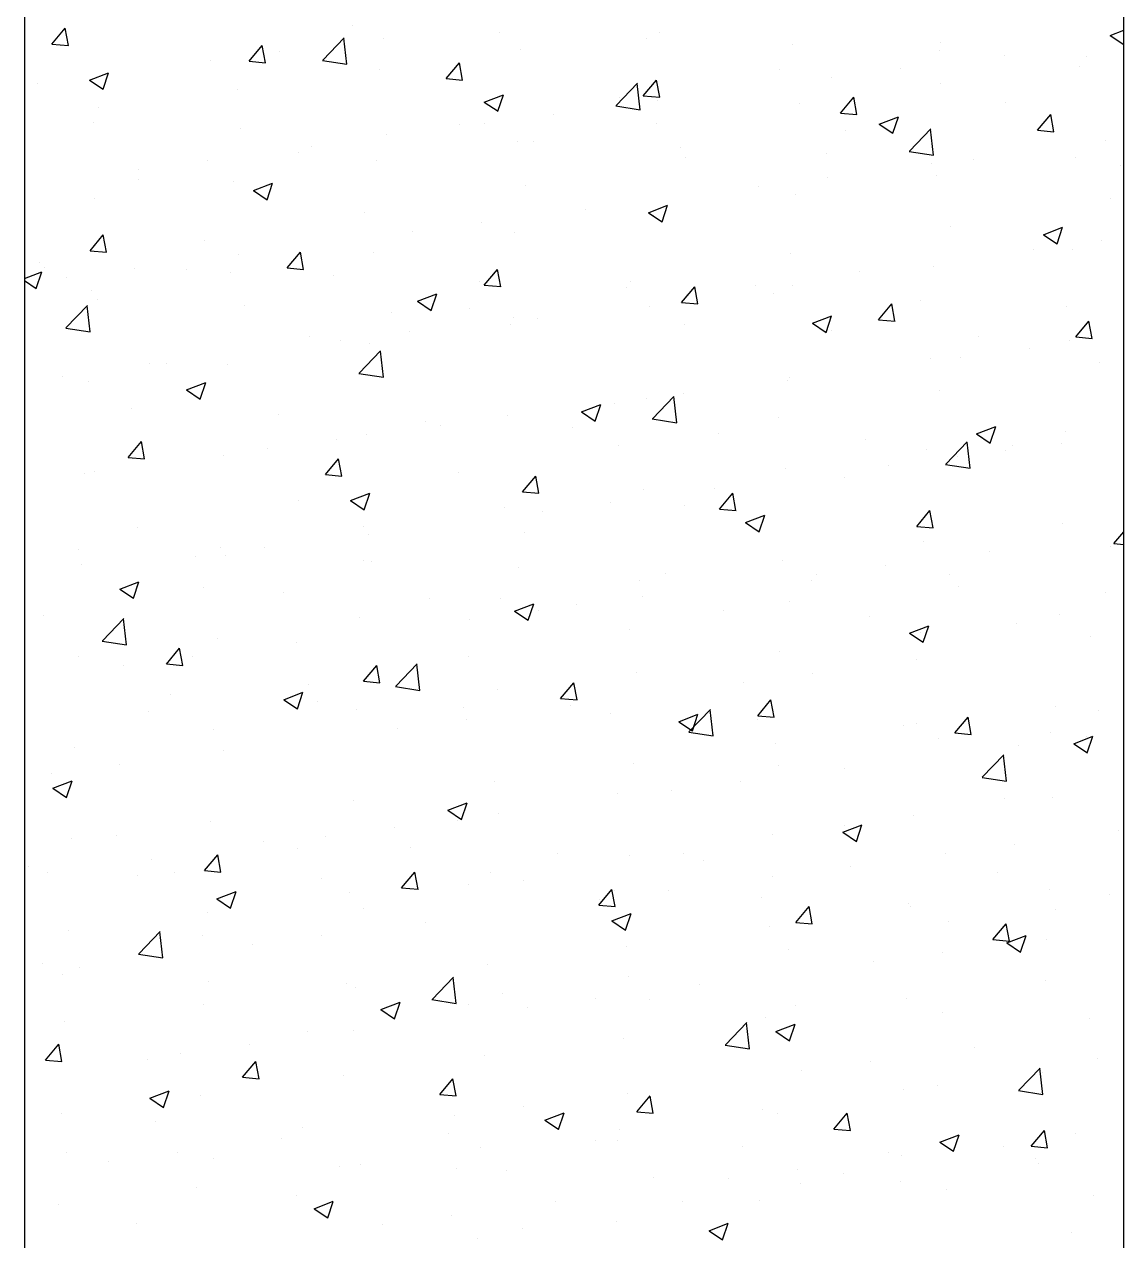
# Model space of a CAD drawing. Header units: millimetres. Extents: x 331487 to 517269, y 198509 to 399936.
# Drawn here: x 419945.7 to 420345.7, y 385393.2 to 385836 of the extents above; entities that cross this region are included whole.
import ezdxf

# ---------------------------------------------------------------- set-up
doc = ezdxf.new("R2010")
doc.units = ezdxf.units.MM
doc.header["$MEASUREMENT"] = 0
doc.layers.add('COLUMN', color=6, linetype='Continuous')

msp = doc.modelspace()

# ---------------------------------------------------------------- linework, layer by layer
at = {"layer": 'COLUMN'}
for p, q in [((419945.71, 399936.48), (419945.71, 381283.05)), ((420345.71, 381283.05), (420345.71, 399936.48))]:
    msp.add_line(p, q, dxfattribs=at)
at = {"layer": 'COLUMN', "color": 2, "linetype": 'Continuous'}
for p, q in [((420065.19, 385835.36), (420065.19, 385835.36)), ((419955.75, 385828.76), (419960.57, 385834.51)), ((419961.72, 385828.23), (419960.57, 385834.5)), ((420054.31, 385822.92), (420062.1, 385831.04)), ((420063.11, 385821.44), (420062, 385830.94)), ((420076.42, 385830.96), (420076.42, 385830.96)), ((420118.57, 385833.1), (420118.57, 385833.1)), ((420171.96, 385830.84), (420171.96, 385830.84)), ((420176.91, 385833.08), (420176.91, 385833.08)), ((420340.82, 385831.91), (420345.71, 385833.79)), ((420340.82, 385831.91), (420345.71, 385828.61)), ((419955.75, 385828.76), (419961.73, 385828.24)), ((420027.48, 385822.49), (420032.3, 385828.23)), ((420033.45, 385821.96), (420032.29, 385828.22)), ((420038.55, 385825.97), (420038.55, 385825.97)), ((420126.4, 385826.68), (420126.4, 385826.68)), ((420225.34, 385828.59), (420225.34, 385828.59)), ((420278.72, 385826.33), (420278.72, 385826.33)), ((420278.9, 385829.43), (420278.9, 385829.43)), ((420013.51, 385822.68), (420013.51, 385822.68)), ((420027.48, 385822.49), (420033.45, 385821.96)), ((420054.22, 385822.82), (420063.11, 385821.44)), ((420099.2, 385816.21), (420104.02, 385821.96)), ((420105.18, 385815.68), (420104.02, 385821.95)), ((420302.24, 385824.71), (420302.24, 385824.71)), ((420332.1, 385824.08), (420332.1, 385824.08)), ((419969.37, 385815.67), (419976.37, 385818.36)), ((419974.34, 385812.32), (419976.37, 385818.36)), ((420075.06, 385819.64), (420075.06, 385819.64)), ((420220.58, 385819.42), (420220.58, 385819.42)), ((420264.36, 385819.72), (420264.36, 385819.72)), ((420329.49, 385820.73), (420329.49, 385820.73)), ((419950.36, 385814.36), (419950.36, 385814.36)), ((419969.37, 385815.67), (419974.35, 385812.32)), ((420099.2, 385816.21), (420105.18, 385815.69)), ((420161.03, 385806.37), (420168.82, 385814.48)), ((420169.83, 385804.89), (420168.73, 385814.39)), ((420170.93, 385809.94), (420175.75, 385815.68)), ((420176.9, 385809.41), (420175.75, 385815.67)), ((420239.33, 385816.43), (420239.33, 385816.43)), ((420278.98, 385814.33), (420278.98, 385814.33)), ((420023.12, 385812.14), (420023.12, 385812.14)), ((420113.08, 385807.66), (420120.09, 385810.35)), ((420118.05, 385804.31), (420120.08, 385810.35)), ((420162.26, 385809.41), (420162.26, 385809.41)), ((420170.93, 385809.94), (420176.91, 385809.41)), ((420176.18, 385808.11), (420176.18, 385808.11)), ((420242.65, 385803.66), (420247.48, 385809.41)), ((420248.63, 385803.13), (420247.47, 385809.4)), ((419972.61, 385805.74), (419972.61, 385805.74)), ((420113.08, 385807.66), (420118.06, 385804.31)), ((420160.94, 385806.27), (420169.83, 385804.89)), ((420227.64, 385807.29), (420227.64, 385807.29)), ((420302.86, 385807.47), (420302.86, 385807.47)), ((419970.83, 385800.21), (419970.83, 385800.21)), ((420103.94, 385799.4), (420103.94, 385799.4)), ((420113.27, 385799.83), (420113.27, 385799.83)), ((420138.3, 385803.13), (420138.3, 385803.13)), ((420175.7, 385799.79), (420175.7, 385799.79)), ((420242.65, 385803.66), (420248.63, 385803.14)), ((420256.8, 385799.66), (420263.8, 385802.34)), ((420256.8, 385799.66), (420261.77, 385796.3)), ((420261.77, 385796.3), (420263.79, 385802.34)), ((420314.38, 385797.39), (420319.2, 385803.13)), ((420320.35, 385796.86), (420319.2, 385803.12)), ((420024.21, 385797.96), (420024.21, 385797.96)), ((420077.59, 385795.7), (420077.59, 385795.7)), ((420244.54, 385797.46), (420244.54, 385797.46)), ((420267.76, 385789.81), (420275.54, 385797.93)), ((420276.56, 385788.34), (420275.45, 385797.84)), ((420314.38, 385797.39), (420320.36, 385796.86)), ((420050.11, 385791.52), (420050.11, 385791.52)), ((420125.19, 385793.39), (420125.19, 385793.39)), ((420130.98, 385793.45), (420130.98, 385793.45)), ((420184.36, 385791.19), (420184.36, 385791.19)), ((420339.09, 385793.58), (420339.09, 385793.58)), ((420012.24, 385786.53), (420012.24, 385786.53)), ((420045.62, 385789.39), (420045.62, 385789.39)), ((420073.84, 385786.35), (420073.84, 385786.35)), ((420186.22, 385787.45), (420186.22, 385787.45)), ((420237.74, 385788.94), (420237.74, 385788.94)), ((420267.66, 385789.72), (420276.56, 385788.34)), ((420291.12, 385786.68), (420291.12, 385786.68)), ((420328.27, 385787.44), (420328.27, 385787.44)), ((419987.21, 385783.24), (419987.21, 385783.24)), ((420275.93, 385785.27), (420275.93, 385785.27)), ((420344.5, 385784.42), (420344.5, 385784.42)), ((419987.31, 385779.38), (419987.31, 385779.38)), ((420021.9, 385778.85), (420021.9, 385778.85)), ((420029.06, 385775.41), (420036.06, 385778.1)), ((420034.03, 385772.05), (420036.06, 385778.1)), ((420127.9, 385777.44), (420127.9, 385777.44)), ((420238.06, 385780.28), (420238.06, 385780.28)), ((420277.76, 385781.04), (420277.76, 385781.04)), ((420029.06, 385775.41), (420034.04, 385772.06)), ((420213.02, 385776.99), (420213.02, 385776.99)), ((420226.42, 385774), (420226.42, 385774)), ((419971.39, 385772.45), (419971.39, 385772.45)), ((420149.87, 385768.67), (420149.87, 385768.67)), ((420172.77, 385767.4), (420179.78, 385770.09)), ((420177.74, 385764.05), (420179.77, 385770.09)), ((420341.05, 385772.48), (420341.05, 385772.48)), ((420069.59, 385767.43), (420069.59, 385767.43)), ((420172.78, 385767.4), (420177.75, 385764.05)), ((420174.48, 385766.5), (420174.48, 385766.5)), ((420086.96, 385760.39), (420086.96, 385760.39)), ((420112, 385763.69), (420112, 385763.69)), ((420123.97, 385760.1), (420123.97, 385760.1)), ((420282.73, 385762.47), (420282.73, 385762.47)), ((420316.49, 385759.39), (420323.49, 385762.08)), ((420316.49, 385759.39), (420321.46, 385756.04)), ((420321.46, 385756.04), (420323.48, 385762.08)), ((419969.63, 385753.54), (419974.45, 385759.29)), ((419975.6, 385753.01), (419974.44, 385759.28)), ((420011.27, 385757.42), (420011.27, 385757.42)), ((420337.81, 385757.44), (420337.81, 385757.44)), ((419969.63, 385753.54), (419975.6, 385753.02)), ((420023.81, 385752.08), (420023.81, 385752.08)), ((420041.35, 385747.27), (420046.17, 385753.01)), ((420047.32, 385746.74), (420046.17, 385753.01)), ((420072.63, 385753.06), (420072.63, 385753.06)), ((420224.41, 385752.46), (420224.41, 385752.46)), ((420312.78, 385754.14), (420312.78, 385754.14)), ((420327.06, 385754.15), (420327.06, 385754.15)), ((419951.36, 385749.11), (419951.36, 385749.11)), ((419952.95, 385747.41), (419952.95, 385747.41)), ((419985.93, 385747.09), (419985.93, 385747.09)), ((420004.74, 385746.86), (420004.74, 385746.86)), ((420041.35, 385747.27), (420047.33, 385746.75)), ((420113.08, 385740.99), (420117.9, 385746.74)), ((420119.05, 385740.46), (420117.89, 385746.73)), ((420276.55, 385747.75), (420276.55, 385747.75)), ((419945.71, 385743.41), (419952.04, 385745.85)), ((419945.71, 385742.71), (419950.01, 385739.8)), ((419950.01, 385739.8), (419952.04, 385745.84)), ((419960.9, 385743.79), (419960.9, 385743.79)), ((420020.69, 385745.56), (420020.69, 385745.56)), ((420058.12, 385744.6), (420058.12, 385744.6)), ((420111.5, 385742.35), (420111.5, 385742.35)), ((420166.1, 385742.45), (420166.1, 385742.45)), ((420249.62, 385745.83), (420249.62, 385745.83)), ((419970.18, 385739.16), (419970.18, 385739.16)), ((420088.75, 385735.15), (420095.75, 385737.84)), ((420093.72, 385731.79), (420095.75, 385737.84)), ((420113.08, 385740.99), (420119.05, 385740.47)), ((420164.88, 385740.09), (420164.88, 385740.09)), ((420184.8, 385734.72), (420189.62, 385740.46)), ((420186.72, 385737.55), (420186.72, 385737.55)), ((420190.78, 385734.19), (420189.62, 385740.46)), ((420211.75, 385740.84), (420211.75, 385740.84)), ((420218.27, 385737.84), (420218.27, 385737.84)), ((420225.2, 385740.71), (420225.2, 385740.71)), ((419960.84, 385725.51), (419968.63, 385733.62)), ((419969.64, 385724.03), (419968.54, 385733.53)), ((419972.44, 385735.68), (419972.44, 385735.68)), ((420025.82, 385733.43), (420025.82, 385733.43)), ((420088.75, 385735.15), (420093.73, 385731.79)), ((420173.27, 385733.21), (420173.27, 385733.21)), ((420184.8, 385734.72), (420190.78, 385734.19)), ((420256.53, 385728.44), (420261.35, 385734.19)), ((420262.5, 385727.91), (420261.35, 385734.18)), ((420271.65, 385735.58), (420271.65, 385735.58)), ((420325.03, 385733.32), (420325.03, 385733.32)), ((420079.2, 385731.17), (420079.2, 385731.17)), ((420107.78, 385732.44), (420107.78, 385732.44)), ((420123.56, 385729.23), (420123.56, 385729.23)), ((420132.59, 385728.91), (420132.59, 385728.91)), ((420232.47, 385727.14), (420239.47, 385729.83)), ((420237.43, 385723.78), (420239.46, 385729.83)), ((420256.53, 385728.44), (420262.51, 385727.92)), ((419960.75, 385725.41), (419969.64, 385724.03)), ((420085.69, 385724.25), (420085.69, 385724.25)), ((420122.76, 385726.81), (420122.76, 385726.81)), ((420185.97, 385726.66), (420185.97, 385726.66)), ((420232.47, 385727.14), (420237.44, 385723.79)), ((420239.35, 385724.4), (420239.35, 385724.4)), ((420328.26, 385722.17), (420333.08, 385727.91)), ((420334.23, 385721.64), (420333.07, 385727.9)), ((420049.46, 385722.43), (420049.46, 385722.43)), ((420060.65, 385720.95), (420060.65, 385720.95)), ((420071.41, 385719.77), (420071.41, 385719.77)), ((420292.73, 385722.15), (420292.73, 385722.15)), ((420325.84, 385720.86), (420325.84, 385720.86)), ((420328.26, 385722.17), (420334.23, 385721.64)), ((420067.56, 385708.95), (420075.35, 385717.07)), ((420076.37, 385707.48), (420075.26, 385716.98)), ((420311.51, 385718), (420311.51, 385718)), ((419991.14, 385712.42), (419991.14, 385712.42)), ((419997.5, 385712.64), (419997.5, 385712.64)), ((420019.47, 385712.27), (420019.47, 385712.27)), ((420275.33, 385714.46), (420275.33, 385714.46)), ((420286.47, 385714.7), (420286.47, 385714.7)), ((420336.92, 385712.81), (420336.92, 385712.81)), ((419959.63, 385707.65), (419959.63, 385707.65)), ((420067.47, 385708.86), (420076.37, 385707.48)), ((420223.32, 385706.39), (420223.32, 385706.39)), ((420223.99, 385707.42), (420223.99, 385707.42)), ((419968.96, 385705.87), (419968.96, 385705.87)), ((420004.73, 385702.9), (420011.73, 385705.58)), ((420004.73, 385702.9), (420009.7, 385699.54)), ((420009.7, 385699.54), (420011.73, 385705.58)), ((420278.6, 385702.8), (420278.6, 385702.8)), ((420148.44, 385694.89), (420155.45, 385697.58)), ((420153.41, 385691.53), (420155.44, 385697.57)), ((420160.41, 385698.1), (420160.41, 385698.1)), ((420172.05, 385699.92), (420172.05, 385699.92)), ((420174.29, 385692.4), (420182.08, 385700.52)), ((420183.09, 385690.93), (420181.99, 385700.43)), ((420185.44, 385701.4), (420185.44, 385701.4)), ((419984.84, 385696.03), (419984.84, 385696.03)), ((420038.22, 385693.77), (420038.22, 385693.77)), ((420121.54, 385693.52), (420121.54, 385693.52)), ((420148.44, 385694.89), (420153.42, 385691.53)), ((420091.61, 385691.52), (420091.61, 385691.52)), ((420097.25, 385689.79), (420097.25, 385689.79)), ((420144.99, 385689.26), (420144.99, 385689.26)), ((420174.2, 385692.31), (420183.09, 385690.93)), ((420220.29, 385692.79), (420220.29, 385692.79)), ((420292.16, 385686.88), (420299.16, 385689.57)), ((420297.13, 385683.52), (420299.15, 385689.57)), ((420059.38, 385684.8), (420059.38, 385684.8)), ((420070.2, 385686.48), (420070.2, 385686.48)), ((420198.37, 385687), (420198.37, 385687)), ((420251.75, 385684.75), (420251.75, 385684.75)), ((420292.16, 385686.88), (420297.13, 385683.52)), ((420324.63, 385687.57), (420324.63, 385687.57)), ((419983.5, 385678.32), (419988.32, 385684.07)), ((419989.47, 385677.79), (419988.32, 385684.06)), ((420034.35, 385681.51), (420034.35, 385681.51)), ((420161.97, 385682.78), (420161.97, 385682.78)), ((420274.12, 385681.17), (420274.12, 385681.17)), ((420281.01, 385675.85), (420288.8, 385683.97)), ((420289.81, 385674.38), (420288.71, 385683.87)), ((420302.57, 385680.85), (420302.57, 385680.85)), ((420305.14, 385682.49), (420305.14, 385682.49)), ((420323.07, 385683.54), (420323.07, 385683.54)), ((419983.5, 385678.32), (419989.48, 385677.8)), ((420018.26, 385678.98), (420018.26, 385678.98)), ((420055.23, 385672.05), (420060.05, 385677.79)), ((420061.2, 385671.52), (420060.04, 385677.79)), ((420280.92, 385675.75), (420289.82, 385674.37)), ((420285.2, 385678.56), (420285.2, 385678.56)), ((419967.75, 385672.58), (419967.75, 385672.58)), ((419971.19, 385673.19), (419971.19, 385673.19)), ((420055.23, 385672.05), (420061.2, 385671.53)), ((420103.65, 385672.77), (420103.65, 385672.77)), ((420126.95, 385665.77), (420131.77, 385671.52)), ((420132.93, 385665.24), (420131.77, 385671.51)), ((420222.77, 385674.13), (420222.77, 385674.13)), ((420244.25, 385670.83), (420244.25, 385670.83)), ((420260.16, 385675.26), (420260.16, 385675.26)), ((420170.83, 385666.63), (420170.83, 385666.63)), ((420197.01, 385666.95), (420197.01, 385666.95)), ((420045.33, 385662.76), (420045.33, 385662.76)), ((420064.42, 385662.63), (420071.42, 385665.32)), ((420064.42, 385662.63), (420069.4, 385659.28)), ((420069.39, 385659.28), (420071.42, 385665.32)), ((420126.95, 385665.77), (420132.93, 385665.25)), ((420198.68, 385659.5), (420203.5, 385665.24)), ((420204.65, 385658.97), (420203.5, 385665.24)), ((420120.32, 385660.23), (420120.32, 385660.23)), ((420134.1, 385658.66), (420134.1, 385658.66)), ((420159.14, 385661.96), (420159.14, 385661.96)), ((420185.93, 385660.82), (420185.93, 385660.82)), ((420198.68, 385659.5), (420204.66, 385658.98)), ((420270.4, 385653.22), (420275.23, 385658.97)), ((420276.38, 385652.69), (420275.22, 385658.96)), ((420068.98, 385653.19), (420068.98, 385653.19)), ((420208.13, 385654.63), (420215.14, 385657.31)), ((420208.13, 385654.63), (420213.11, 385651.27)), ((420213.1, 385651.27), (420215.13, 385657.31)), ((420270.4, 385653.22), (420276.38, 385652.7)), ((420323.41, 385654.28), (420323.41, 385654.28)), ((419987.01, 385652.75), (419987.01, 385652.75)), ((420070.95, 385650.35), (420070.95, 385650.35)), ((420127.61, 385650.81), (420127.61, 385650.81)), ((420342.13, 385646.95), (420345.71, 385651.21)), ((419965.37, 385644.93), (419965.37, 385644.93)), ((420017.04, 385645.69), (420017.04, 385645.69)), ((420033.07, 385645.36), (420033.07, 385645.36)), ((420272.9, 385647.88), (420272.9, 385647.88)), ((420340.76, 385645.85), (420340.76, 385645.85)), ((420342.13, 385646.95), (420345.71, 385646.64)), ((420008.04, 385642.07), (420008.04, 385642.07)), ((420018.75, 385642.67), (420018.75, 385642.67)), ((420069.29, 385640.8), (420069.29, 385640.8)), ((420072.13, 385640.42), (420072.13, 385640.42)), ((420221.56, 385640.84), (420221.56, 385640.84)), ((420296.77, 385644.1), (420296.77, 385644.1)), ((419966.53, 385639.29), (419966.53, 385639.29)), ((420125.52, 385638.16), (420125.52, 385638.16)), ((420178.9, 385635.91), (420178.9, 385635.91)), ((420233.86, 385635.82), (420233.86, 385635.82)), ((420258.89, 385639.11), (420258.89, 385639.11)), ((420282.44, 385635.84), (420282.44, 385635.84)), ((419980.4, 385630.38), (419987.4, 385633.07)), ((419985.37, 385627.02), (419987.4, 385633.07)), ((419986.45, 385631.49), (419986.45, 385631.49)), ((420169.62, 385633.34), (420169.62, 385633.34)), ((420232.28, 385633.65), (420232.28, 385633.65)), ((420285.66, 385631.39), (420285.66, 385631.39)), ((419980.4, 385630.38), (419985.37, 385627.03)), ((420010.97, 385630.79), (420010.97, 385630.79)), ((420039.84, 385629.24), (420039.84, 385629.24)), ((420093.22, 385626.98), (420093.22, 385626.98)), ((420119.11, 385626.94), (420119.11, 385626.94)), ((420170.7, 385627.5), (420170.7, 385627.5)), ((420339.04, 385629.14), (420339.04, 385629.14)), ((420124.11, 385622.37), (420131.11, 385625.06)), ((420124.11, 385622.37), (420129.09, 385619.02)), ((420129.08, 385619.02), (420131.11, 385625.06)), ((420132.83, 385622.52), (420132.83, 385622.52)), ((420146.6, 385624.73), (420146.6, 385624.73)), ((420199.98, 385622.47), (420199.98, 385622.47)), ((420224.12, 385625.83), (420224.12, 385625.83)), ((419952.65, 385620.78), (419952.65, 385620.78)), ((419974.1, 385611.54), (419981.89, 385619.66)), ((419982.9, 385610.07), (419981.79, 385619.57)), ((420067.76, 385619.9), (420067.76, 385619.9)), ((420107.8, 385619.22), (420107.8, 385619.22)), ((420253.37, 385620.22), (420253.37, 385620.22)), ((420306.75, 385617.96), (420306.75, 385617.96)), ((420322.2, 385620.99), (420322.2, 385620.99)), ((420165.8, 385615.82), (420165.8, 385615.82)), ((420267.82, 385614.36), (420274.83, 385617.05)), ((420267.82, 385614.36), (420272.8, 385611.01)), ((420271.68, 385614.59), (420271.68, 385614.59)), ((420272.79, 385611.01), (420274.82, 385617.05)), ((419974.01, 385611.45), (419982.9, 385610.07)), ((419997.38, 385603.1), (420002.2, 385608.85)), ((420015.82, 385612.4), (420015.82, 385612.4)), ((420044.64, 385610.91), (420044.64, 385610.91)), ((420333.61, 385612.97), (420333.61, 385612.97)), ((419965.31, 385606), (419965.31, 385606)), ((420003.35, 385602.57), (420002.19, 385608.84)), ((420006.77, 385605.92), (420006.77, 385605.92)), ((420107.48, 385605.81), (420107.48, 385605.81)), ((420220.34, 385607.55), (420220.34, 385607.55)), ((420270.46, 385604.66), (420270.46, 385604.66)), ((419981.73, 385602.63), (419981.73, 385602.63)), ((419997.38, 385603.11), (420003.35, 385602.58)), ((420069.1, 385596.83), (420073.92, 385602.58)), ((420075.08, 385596.3), (420073.92, 385602.57)), ((420080.82, 385594.99), (420088.61, 385603.11)), ((420089.62, 385593.52), (420088.52, 385603.01)), ((420168.4, 385600.05), (420168.4, 385600.05)), ((420049.16, 385595.8), (420049.16, 385595.8)), ((420069.1, 385596.83), (420075.08, 385596.31)), ((420140.83, 385590.55), (420145.65, 385596.3)), ((420146.8, 385590.02), (420145.64, 385596.29)), ((420207.55, 385596.38), (420207.55, 385596.38)), ((420232.58, 385599.67), (420232.58, 385599.67)), ((419998.86, 385591.84), (419998.86, 385591.84)), ((420040.09, 385590.12), (420047.09, 385592.81)), ((420045.06, 385586.76), (420047.09, 385592.81)), ((420080.73, 385594.89), (420089.62, 385593.51)), ((420117.89, 385593.65), (420117.89, 385593.65)), ((420040.09, 385590.12), (420045.06, 385586.76)), ((420052.24, 385589.59), (420052.24, 385589.59)), ((420105.62, 385587.33), (420105.62, 385587.33)), ((420140.83, 385590.55), (420146.8, 385590.03)), ((420144.4, 385588.06), (420144.4, 385588.06)), ((420212.55, 385584.28), (420217.37, 385590.02)), ((420218.53, 385583.75), (420217.37, 385590.02)), ((420320.98, 385587.7), (420320.98, 385587.7)), ((419990.84, 385585.79), (419990.84, 385585.79)), ((420066.55, 385586.61), (420066.55, 385586.61)), ((420106.52, 385583.08), (420106.52, 385583.08)), ((420159, 385585.07), (420159, 385585.07)), ((420183.8, 385582.11), (420190.8, 385584.8)), ((420187.55, 385578.44), (420195.34, 385586.56)), ((420188.77, 385578.75), (420190.8, 385584.8)), ((420196.35, 385576.96), (420195.24, 385586.46)), ((420212.39, 385582.82), (420212.39, 385582.82)), ((420212.55, 385584.28), (420218.53, 385583.76)), ((420284.28, 385578), (420289.1, 385583.75)), ((420290.25, 385577.47), (420289.1, 385583.74)), ((420336.63, 385586.18), (420336.63, 385586.18)), ((420014.61, 385579.11), (420014.61, 385579.11)), ((420081.49, 385579.78), (420081.49, 385579.78)), ((420183.8, 385582.11), (420188.78, 385578.76)), ((420187.46, 385578.34), (420196.35, 385576.96)), ((420265.77, 385580.56), (420265.77, 385580.56)), ((420270.47, 385581.3), (420270.47, 385581.3)), ((420284.28, 385578), (420290.26, 385577.48)), ((420319.15, 385578.31), (420319.15, 385578.31)), ((420219.12, 385574.26), (420219.12, 385574.26)), ((420278.31, 385576.17), (420278.31, 385576.17)), ((420307.31, 385573.53), (420307.31, 385573.53)), ((420327.52, 385574.1), (420334.52, 385576.79)), ((420327.52, 385574.1), (420332.49, 385570.75)), ((420332.34, 385576.83), (420332.34, 385576.83)), ((420332.48, 385570.75), (420334.51, 385576.79)), ((419964.1, 385572.71), (419964.1, 385572.71)), ((420018.33, 385571.47), (420018.33, 385571.47)), ((420294.27, 385561.89), (420302.06, 385570)), ((420303.07, 385560.41), (420301.97, 385569.91)), ((419980.46, 385566.48), (419980.46, 385566.48)), ((420167.19, 385566.76), (420167.19, 385566.76)), ((420219.99, 385566.16), (420219.99, 385566.16)), ((420244.15, 385565.22), (420244.15, 385565.22)), ((419955.43, 385563.18), (419955.43, 385563.18)), ((419956.07, 385557.87), (419963.07, 385560.55)), ((419961.04, 385554.51), (419963.06, 385560.55)), ((420116.68, 385560.36), (420116.68, 385560.36)), ((420206.28, 385560.23), (420206.28, 385560.23)), ((420294.18, 385561.79), (420303.07, 385560.41)), ((419956.07, 385557.87), (419961.04, 385554.51)), ((420161.67, 385556.15), (420161.67, 385556.15)), ((420181.24, 385556.94), (420181.24, 385556.94)), ((420065.33, 385553.32), (420065.33, 385553.32)), ((420099.78, 385549.86), (420106.78, 385552.55)), ((420104.75, 385546.5), (420106.78, 385552.54)), ((420302.27, 385554.22), (420302.27, 385554.22)), ((420319.76, 385554.41), (420319.76, 385554.41)), ((420099.78, 385549.86), (420104.75, 385546.5)), ((420118.09, 385548.62), (420118.09, 385548.62)), ((420269.25, 385548.01), (420269.25, 385548.01)), ((420013.39, 385545.82), (420013.39, 385545.82)), ((420080.22, 385543.64), (420080.22, 385543.64)), ((420103.35, 385546.14), (420103.35, 385546.14)), ((420243.49, 385541.85), (420250.5, 385544.54)), ((420243.95, 385544.21), (420243.95, 385544.21)), ((420248.46, 385538.49), (420250.49, 385544.54)), ((419962.88, 385539.42), (419962.88, 385539.42)), ((419979.38, 385540.74), (419979.38, 385540.74)), ((420032.76, 385538.49), (420032.76, 385538.49)), ((420055.18, 385540.34), (420055.18, 385540.34)), ((420217.91, 385540.97), (420217.91, 385540.97)), ((420243.49, 385541.85), (420248.47, 385538.49)), ((420343.91, 385542.37), (420343.91, 385542.37)), ((420011.25, 385527.89), (420016.07, 385533.63)), ((420017.22, 385527.36), (420016.07, 385533.62)), ((420045.03, 385536.13), (420045.03, 385536.13)), ((420086.15, 385536.23), (420086.15, 385536.23)), ((420139.53, 385533.97), (420139.53, 385533.97)), ((420185.63, 385534.19), (420185.63, 385534.19)), ((420281, 385534.09), (420281, 385534.09)), ((420306.03, 385537.39), (420306.03, 385537.39)), ((419947.09, 385529.56), (419947.09, 385529.56)), ((419992.03, 385532.03), (419992.03, 385532.03)), ((420165.97, 385533.47), (420165.97, 385533.47)), ((420192.91, 385531.72), (420192.91, 385531.72)), ((420246.29, 385529.46), (420246.29, 385529.46)), ((419954.15, 385527.04), (419954.15, 385527.04)), ((419986.72, 385526.12), (419986.72, 385526.12)), ((420000.47, 385527.31), (420000.47, 385527.31)), ((420011.25, 385527.89), (420017.23, 385527.36)), ((420053.85, 385525.05), (420053.85, 385525.05)), ((420082.98, 385521.61), (420087.8, 385527.36)), ((420088.95, 385521.08), (420087.79, 385527.35)), ((420115.46, 385527.07), (420115.46, 385527.07)), ((420217.84, 385525.78), (420217.84, 385525.78)), ((420299.68, 385527.21), (420299.68, 385527.21)), ((420082.98, 385521.61), (420088.95, 385521.09)), ((420107.23, 385522.8), (420107.23, 385522.8)), ((420127.31, 385524.18), (420127.31, 385524.18)), ((420154.7, 385515.34), (420159.52, 385521.08)), ((420160.68, 385514.8), (420159.52, 385521.07)), ((420160.61, 385520.54), (420160.61, 385520.54)), ((420179.97, 385520.79), (420179.97, 385520.79)), ((420318.55, 385521.13), (420318.55, 385521.13)), ((420015.76, 385517.6), (420022.76, 385520.29)), ((420015.76, 385517.6), (420020.73, 385514.25)), ((420020.73, 385514.25), (420022.75, 385520.29)), ((420064.12, 385520.03), (420064.12, 385520.03)), ((420154.94, 385517.5), (420154.94, 385517.5)), ((420214, 385518.29), (420214, 385518.29)), ((420267.38, 385516.03), (420267.38, 385516.03)), ((420340.46, 385519.22), (420340.46, 385519.22)), ((420012.18, 385512.53), (420012.18, 385512.53)), ((420069, 385514.17), (420069, 385514.17)), ((420154.7, 385515.34), (420160.68, 385514.81)), ((420159.47, 385509.6), (420166.47, 385512.28)), ((420164.44, 385506.24), (420166.47, 385512.28)), ((420226.43, 385509.06), (420231.25, 385514.81)), ((420232.4, 385508.53), (420231.25, 385514.8)), ((420268.04, 385514.72), (420268.04, 385514.72)), ((420320.76, 385513.78), (420320.76, 385513.78)), ((420091.78, 385509.18), (420091.78, 385509.18)), ((420159.47, 385509.6), (420164.45, 385506.24)), ((420216.69, 385507.68), (420216.69, 385507.68)), ((420226.43, 385509.06), (420232.41, 385508.54)), ((420282.14, 385509.21), (420282.14, 385509.21)), ((420298.15, 385502.78), (420302.98, 385508.53)), ((420304.13, 385502.25), (420302.97, 385508.52)), ((419961.67, 385506.13), (419961.67, 385506.13)), ((419987.36, 385497.58), (419995.15, 385505.7)), ((419996.16, 385496.1), (419995.05, 385505.6)), ((420010.68, 385504.16), (420010.68, 385504.16)), ((420053.91, 385504.19), (420053.91, 385504.19)), ((420298.15, 385502.79), (420304.13, 385502.26)), ((420303.18, 385501.59), (420310.19, 385504.27)), ((420308.15, 385498.23), (420310.18, 385504.27)), ((420317.6, 385502.93), (420317.6, 385502.93)), ((420028.87, 385500.9), (420028.87, 385500.9)), ((420164.75, 385500.18), (420164.75, 385500.18)), ((420223.82, 385499.2), (420223.82, 385499.2)), ((420303.18, 385501.59), (420308.16, 385498.23)), ((419952.36, 385494.15), (419952.36, 385494.15)), ((419987.26, 385497.48), (419996.16, 385496.1)), ((420114.24, 385493.78), (420114.24, 385493.78)), ((420254.69, 385494.65), (420254.69, 385494.65)), ((420279.73, 385497.95), (420279.73, 385497.95)), ((419959.49, 385489.91), (419959.49, 385489.91)), ((419965.72, 385492.58), (419965.72, 385492.58)), ((420012.87, 385487.65), (420012.87, 385487.65)), ((420062.9, 385486.74), (420062.9, 385486.74)), ((420066.25, 385485.4), (420066.25, 385485.4)), ((420094.08, 385481.03), (420101.87, 385489.14)), ((420102.88, 385479.55), (420101.78, 385489.05)), ((420165.51, 385489.19), (420165.51, 385489.19)), ((420191.54, 385486.34), (420191.54, 385486.34)), ((420317.33, 385487.84), (420317.33, 385487.84)), ((420093.99, 385480.93), (420102.88, 385479.55)), ((420119.63, 385483.14), (420119.63, 385483.14)), ((420153.66, 385481.35), (420153.66, 385481.35)), ((420173.02, 385480.89), (420173.02, 385480.89)), ((420266.82, 385481.43), (420266.82, 385481.43)), ((420010.96, 385479.24), (420010.96, 385479.24)), ((420075.45, 385477.34), (420082.45, 385480.03)), ((420075.45, 385477.34), (420080.42, 385473.99)), ((420080.42, 385473.99), (420082.45, 385480.03)), ((420107.19, 385479.18), (420107.19, 385479.18)), ((420128.63, 385478.05), (420128.63, 385478.05)), ((420226.4, 385478.63), (420226.4, 385478.63)), ((420279.78, 385476.38), (420279.78, 385476.38)), ((419960.45, 385472.84), (419960.45, 385472.84)), ((420200.8, 385464.47), (420208.59, 385472.59)), ((420209.61, 385463), (420208.5, 385472.5)), ((420215.48, 385474.39), (420215.48, 385474.39)), ((420219.16, 385469.33), (420226.16, 385472.02)), ((420224.13, 385465.98), (420226.16, 385472.02)), ((420333.16, 385474.12), (420333.16, 385474.12)), ((420048.87, 385469.17), (420048.87, 385469.17)), ((420065.48, 385469.74), (420065.48, 385469.74)), ((420219.16, 385469.33), (420224.14, 385465.98)), ((419953.4, 385458.94), (419958.22, 385464.69)), ((419959.37, 385458.41), (419958.22, 385464.68)), ((420027.6, 385464.75), (420027.6, 385464.75)), ((420163.54, 385466.9), (420163.54, 385466.9)), ((420200.71, 385464.38), (420209.61, 385463)), ((420291.29, 385463.49), (420291.29, 385463.49)), ((419953.4, 385458.94), (419959.38, 385458.42)), ((419990.55, 385459.16), (419990.55, 385459.16)), ((420002.57, 385461.46), (420002.57, 385461.46)), ((420025.13, 385452.67), (420029.95, 385458.41)), ((420031.1, 385452.14), (420029.94, 385458.4)), ((420113.03, 385460.49), (420113.03, 385460.49)), ((420253.42, 385458.51), (420253.42, 385458.51)), ((420336.33, 385459.55), (420336.33, 385459.55)), ((420228.39, 385455.21), (420228.39, 385455.21)), ((420307.53, 385447.92), (420315.32, 385456.04)), ((420316.33, 385446.45), (420315.22, 385455.95)), ((420316.12, 385454.55), (420316.12, 385454.55)), ((420025.13, 385452.67), (420031.1, 385452.14)), ((420061.68, 385453.45), (420061.68, 385453.45)), ((420096.85, 385446.39), (420101.67, 385452.14)), ((420102.83, 385445.86), (420101.67, 385452.13)), ((420278.01, 385449.54), (420278.01, 385449.54)), ((419991.43, 385445.09), (419998.43, 385447.78)), ((419991.43, 385445.09), (419996.4, 385441.73)), ((419996.4, 385441.73), (419998.42, 385447.78)), ((420009.75, 385445.95), (420009.75, 385445.95)), ((420096.85, 385446.39), (420102.83, 385445.87)), ((420165.23, 385446.89), (420165.23, 385446.89)), ((420168.58, 385440.12), (420173.4, 385445.86)), ((420174.55, 385439.59), (420173.4, 385445.85)), ((420265.6, 385448.14), (420265.6, 385448.14)), ((420307.44, 385447.83), (420316.33, 385446.45)), ((420127.36, 385441.91), (420127.36, 385441.91)), ((420214.26, 385441.1), (420214.26, 385441.1)), ((419959.23, 385439.55), (419959.23, 385439.55)), ((419993.4, 385436.56), (419993.4, 385436.56)), ((420102.32, 385438.61), (420102.32, 385438.61)), ((420135.14, 385437.08), (420142.14, 385439.77)), ((420135.14, 385437.08), (420140.11, 385433.73)), ((420140.11, 385433.72), (420142.14, 385439.77)), ((420168.58, 385440.12), (420174.56, 385439.59)), ((420219.7, 385439.53), (420219.7, 385439.53)), ((420240.3, 385433.84), (420245.12, 385439.59)), ((420246.28, 385433.31), (420245.12, 385439.58)), ((420046.78, 385434.3), (420046.78, 385434.3)), ((420100.16, 385432.04), (420100.16, 385432.04)), ((420162.32, 385433.61), (420162.32, 385433.61)), ((420240.3, 385433.84), (420246.28, 385433.32)), ((420278.85, 385429.07), (420285.85, 385431.76)), ((420283.82, 385425.72), (420285.85, 385431.76)), ((420312.03, 385427.57), (420316.85, 385433.31)), ((420318, 385427.03), (420316.85, 385433.3)), ((420328.14, 385432.36), (420328.14, 385432.36)), ((420039.17, 385430.3), (420039.17, 385430.3)), ((420153.54, 385429.79), (420153.54, 385429.79)), ((420161.38, 385429.52), (420161.38, 385429.52)), ((420206.93, 385427.53), (420206.93, 385427.53)), ((420278.85, 385429.07), (420283.83, 385425.72)), ((420301.98, 385427.59), (420301.98, 385427.59)), ((420312.03, 385427.57), (420318.01, 385427.04)), ((419961.1, 385425.38), (419961.1, 385425.38)), ((420001.29, 385425.31), (420001.29, 385425.31)), ((420014.48, 385423.12), (420014.48, 385423.12)), ((420111.81, 385427.2), (420111.81, 385427.2)), ((420260.31, 385425.28), (420260.31, 385425.28)), ((420264.99, 385424.05), (420264.99, 385424.05)), ((420313.69, 385423.02), (420313.69, 385423.02)), ((419976.26, 385422.02), (419976.26, 385422.02)), ((420060.47, 385420.16), (420060.47, 385420.16)), ((420067.86, 385420.87), (420067.86, 385420.87)), ((420103.06, 385419.51), (420103.06, 385419.51)), ((420121.25, 385418.61), (420121.25, 385418.61)), ((420227.11, 385419.06), (420227.11, 385419.06)), ((420314.9, 385421.26), (420314.9, 385421.26)), ((420174.63, 385416.36), (420174.63, 385416.36)), ((420202.08, 385415.77), (420202.08, 385415.77)), ((420228.01, 385414.1), (420228.01, 385414.1)), ((420243.66, 385417.58), (420243.66, 385417.58)), ((420264.39, 385414.86), (420264.39, 385414.86)), ((420008.53, 385412.67), (420008.53, 385412.67)), ((420281.39, 385411.85), (420281.39, 385411.85)), ((419958.02, 385406.26), (419958.02, 385406.26)), ((420044.74, 385409.5), (420044.74, 385409.5)), ((420051.12, 385404.83), (420058.12, 385407.52)), ((420056.09, 385401.47), (420058.11, 385407.51)), ((420138.92, 385407.45), (420138.92, 385407.45)), ((420185.34, 385407.57), (420185.34, 385407.57)), ((420213.04, 385407.81), (420213.04, 385407.81)), ((420334.77, 385409.59), (420334.77, 385409.59)), ((420051.12, 385404.83), (420056.09, 385401.47)), ((420101.05, 385402.47), (420101.05, 385402.47)), ((419986.42, 385399.49), (419986.42, 385399.49)), ((420076.02, 385399.17), (420076.02, 385399.17)), ((420127.02, 385397.56), (420127.02, 385397.56)), ((420161.11, 385400.32), (420161.11, 385400.32)), ((420194.83, 385396.82), (420201.83, 385399.51)), ((420194.83, 385396.82), (420199.8, 385393.46)), ((420199.8, 385393.46), (420201.83, 385399.51)), ((420110.6, 385393.91), (420110.6, 385393.91)), ((420326.87, 385396.22), (420326.87, 385396.22))]:
    msp.add_line(p, q, dxfattribs=at)

doc.saveas('drawing.dxf')
